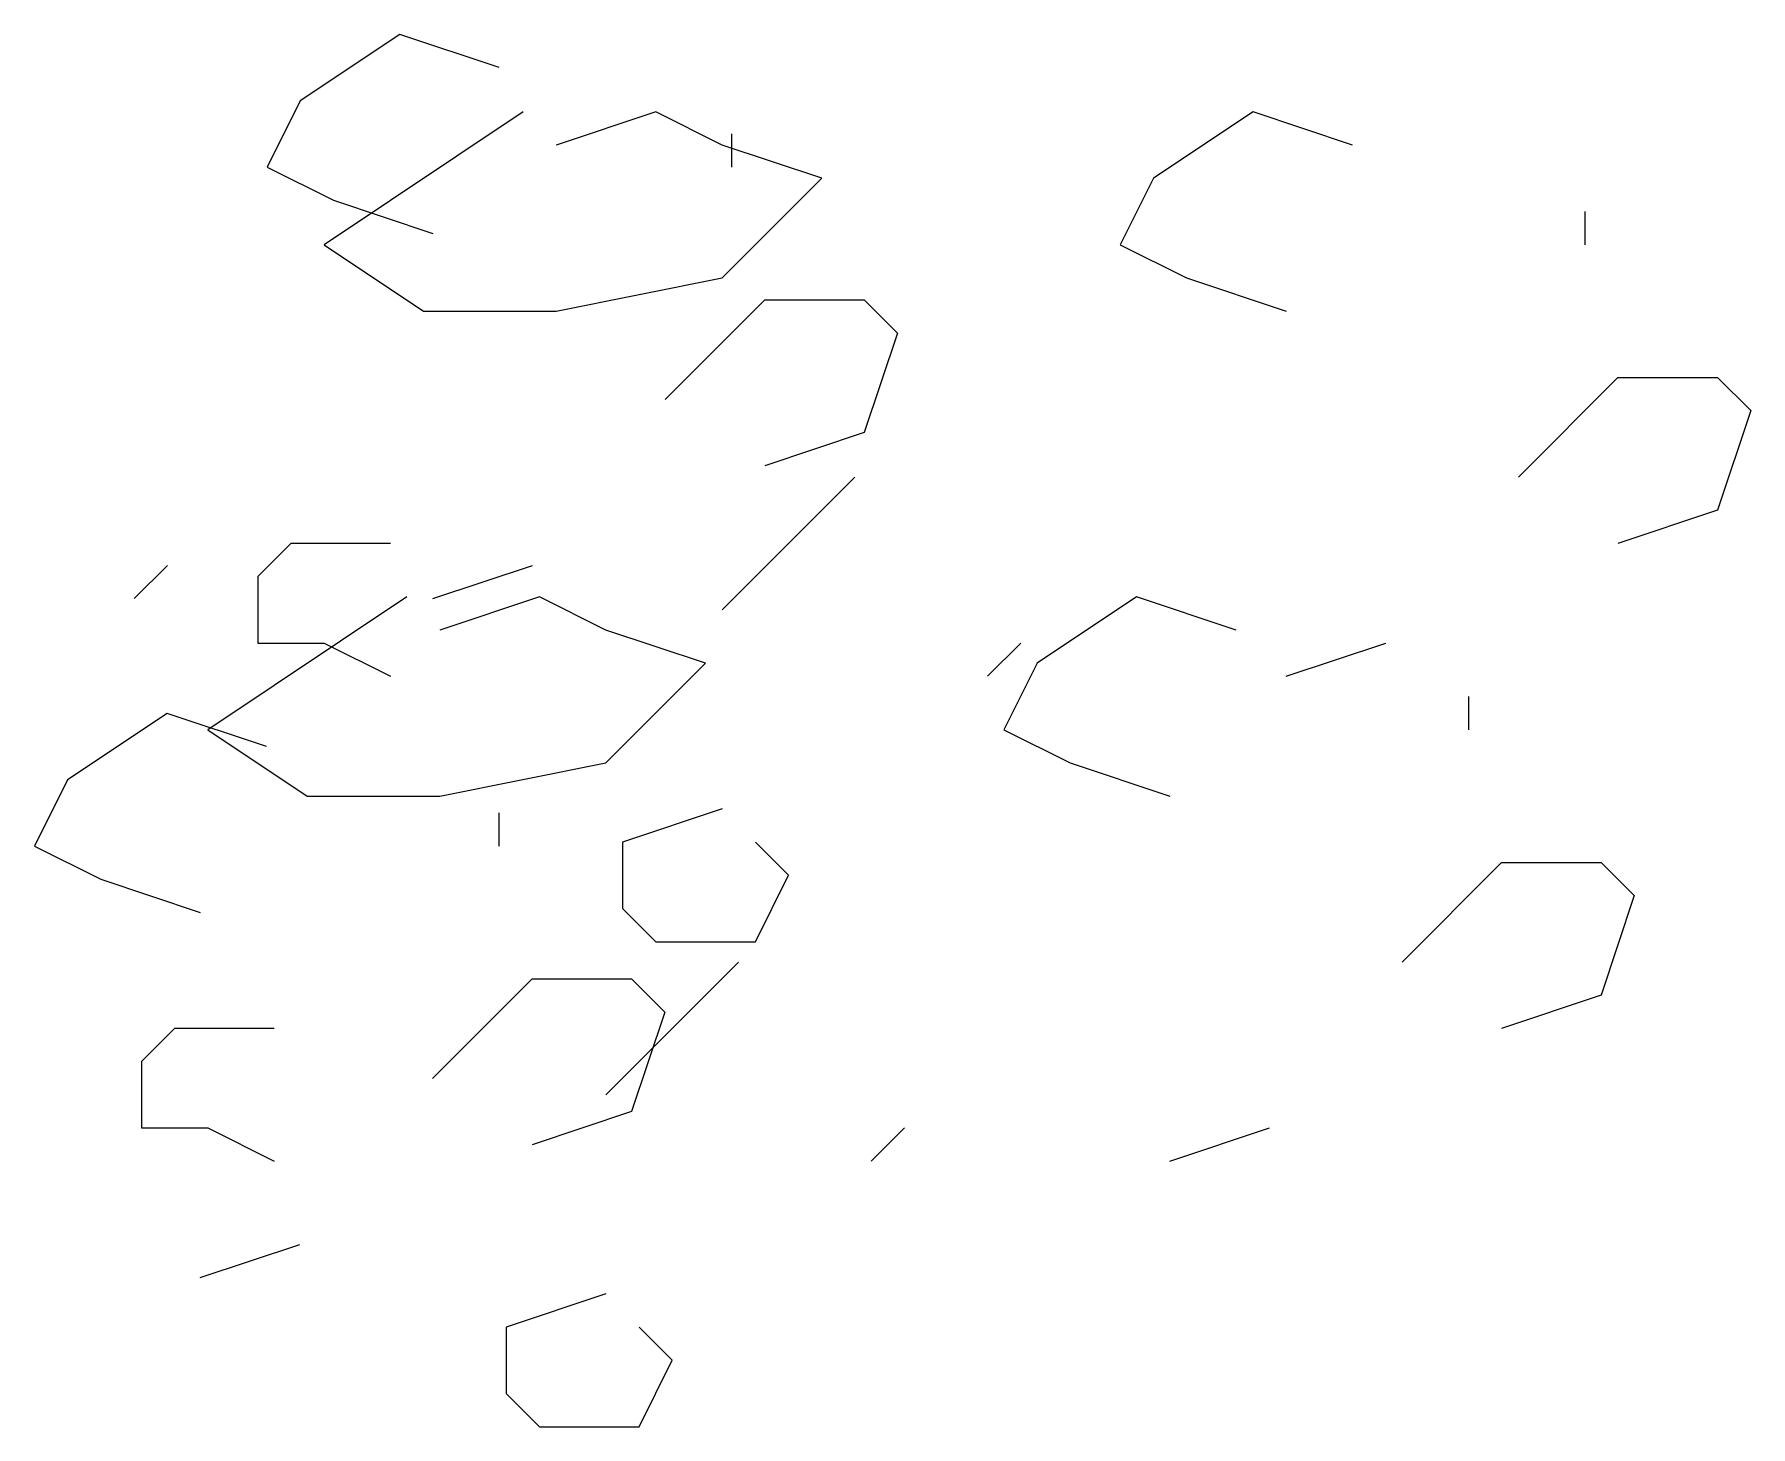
# Model space of a CAD drawing. Header units: millimetres. Extents: x 87938 to 265635, y 330093 to 434310.
# Drawn here: x 122015 to 122554, y 373261 to 373699 of the extents above; entities that cross this region are included whole.
import ezdxf

# ---------------------------------------------------------------- set-up
doc = ezdxf.new("R2010")
doc.units = ezdxf.units.MM

# ---------------------------------------------------------------- blocks, each defined once
blk = doc.blocks.new('A$C5DD37D67')
for p, q in [((3885.44, 5285.87), (3865.89, 5272.83)), ((3904.99, 5279.35), (3885.44, 5285.87)), ((3865.89, 5272.83), (3859.37, 5259.78)), ((3909.68, 5270.62), (3870.57, 5244.53)), ((3935.75, 5270.62), (3916.19, 5264.1)), ((3948.78, 5264.1), (3935.75, 5270.62)), ((4053.06, 5270.62), (4033.51, 5257.58)), ((4072.61, 5264.1), (4053.06, 5270.62)), ((3968.33, 5257.58), (3948.78, 5264.1)), ((3950.61, 5266.3), (3950.61, 5259.78)), ((3859.37, 5259.78), (3872.41, 5253.26)), ((3948.78, 5238.01), (3968.33, 5257.58)), ((4033.51, 5257.58), (4026.99, 5244.53)), ((3872.41, 5253.26), (3891.96, 5246.74)), ((4118.23, 5251.06), (4118.23, 5244.53)), ((3870.57, 5244.53), (3890.12, 5231.49)), ((4026.99, 5244.53), (4040.02, 5238.01)), ((3916.19, 5231.49), (3948.78, 5238.01)), ((4040.02, 5238.01), (4059.58, 5231.49)), ((3937.58, 5214.13), (3957.13, 5233.69)), ((3957.13, 5233.69), (3976.68, 5233.69)), ((3976.68, 5233.69), (3983.2, 5227.17)), ((3890.12, 5231.49), (3916.19, 5231.49)), ((3983.2, 5227.17), (3976.68, 5207.6)), ((4105.2, 5198.88), (4124.75, 5218.44)), ((4124.75, 5218.44), (4144.3, 5218.44)), ((4144.3, 5218.44), (4150.82, 5211.92)), ((4150.82, 5211.92), (4144.3, 5192.35)), ((3976.68, 5207.6), (3957.13, 5201.08)), ((3974.85, 5198.88), (3948.78, 5172.79)), ((4144.3, 5192.35), (4124.75, 5185.83)), ((3864.05, 5185.83), (3857.54, 5179.31)), ((3883.61, 5185.83), (3864.05, 5185.83)), ((3839.82, 5181.51), (3833.3, 5174.99)), ((3857.54, 5179.31), (3857.54, 5166.26)), ((3891.96, 5174.99), (3911.51, 5181.51)), ((3886.82, 5175.32), (3847.72, 5149.23)), ((3912.89, 5175.32), (3893.34, 5168.8)), ((3925.92, 5168.8), (3912.89, 5175.32)), ((4030.2, 5175.32), (4010.65, 5162.27)), ((4049.75, 5168.8), (4030.2, 5175.32)), ((3945.48, 5162.27), (3925.92, 5168.8)), ((3857.54, 5166.26), (3870.57, 5166.26)), ((3870.57, 5166.26), (3883.61, 5159.74)), ((4007.44, 5166.26), (4000.92, 5159.74)), ((4059.58, 5159.74), (4079.13, 5166.26)), ((3925.92, 5142.71), (3945.48, 5162.27)), ((4010.65, 5162.27), (4004.13, 5149.23)), ((4095.38, 5155.75), (4095.38, 5149.23)), ((3839.73, 5152.44), (3820.17, 5139.4)), ((3859.28, 5145.92), (3839.73, 5152.44)), ((3847.72, 5149.23), (3867.27, 5136.18)), ((4004.13, 5149.23), (4017.17, 5142.71)), ((3893.34, 5136.18), (3925.92, 5142.71)), ((4017.17, 5142.71), (4036.72, 5136.18)), ((3820.17, 5139.4), (3813.66, 5126.35)), ((3867.27, 5136.18), (3893.34, 5136.18)), ((3904.9, 5132.88), (3904.9, 5126.35)), ((3948.78, 5133.65), (3929.23, 5127.13)), ((3813.66, 5126.35), (3826.69, 5119.83)), ((3929.23, 5127.13), (3929.23, 5114.09)), ((3961.82, 5120.61), (3955.3, 5127.13)), ((4082.34, 5103.57), (4101.89, 5123.14)), ((4101.89, 5123.14), (4121.45, 5123.14)), ((4121.45, 5123.14), (4127.96, 5116.62)), ((3826.69, 5119.83), (3846.24, 5113.31)), ((3955.3, 5107.56), (3961.82, 5120.61)), ((4127.96, 5116.62), (4121.45, 5097.05)), ((3929.23, 5114.09), (3935.75, 5107.56)), ((3935.75, 5107.56), (3948.78, 5107.56)), ((3948.78, 5107.56), (3955.3, 5107.56)), ((3951.99, 5103.57), (3925.92, 5077.48)), ((3891.87, 5080.7), (3911.42, 5100.26)), ((3911.42, 5100.26), (3930.97, 5100.26)), ((3930.97, 5100.26), (3937.49, 5093.74)), ((4121.45, 5097.05), (4101.89, 5090.53)), ((3937.49, 5093.74), (3930.97, 5074.18)), ((3841.2, 5090.53), (3834.68, 5084)), ((3860.75, 5090.53), (3841.2, 5090.53)), ((3834.68, 5084), (3834.68, 5070.96)), ((3834.68, 5070.96), (3847.72, 5070.96)), ((3847.72, 5070.96), (3860.75, 5064.44)), ((3930.97, 5074.18), (3911.42, 5067.65)), ((3984.58, 5070.96), (3978.06, 5064.44)), ((4036.72, 5064.44), (4056.27, 5070.96)), ((3846.24, 5041.56), (3865.8, 5048.09)), ((3925.92, 5038.35), (3906.37, 5031.82)), ((3906.37, 5031.82), (3906.37, 5018.78)), ((3938.96, 5025.3), (3932.44, 5031.82)), ((3932.44, 5012.26), (3938.96, 5025.3)), ((3906.37, 5018.78), (3912.89, 5012.26)), ((3912.89, 5012.26), (3925.92, 5012.26)), ((3925.92, 5012.26), (3932.44, 5012.26))]:
    blk.add_line(p, q)

msp = doc.modelspace()

# ---------------------------------------------------------------- block references
at = {"xscale": 1.6, "yscale": 1.6, "zscale": 1.6}
msp.add_blockref('A$C5DD37D67', (115912.82, 365241.33), dxfattribs=at)

doc.saveas('drawing.dxf')
